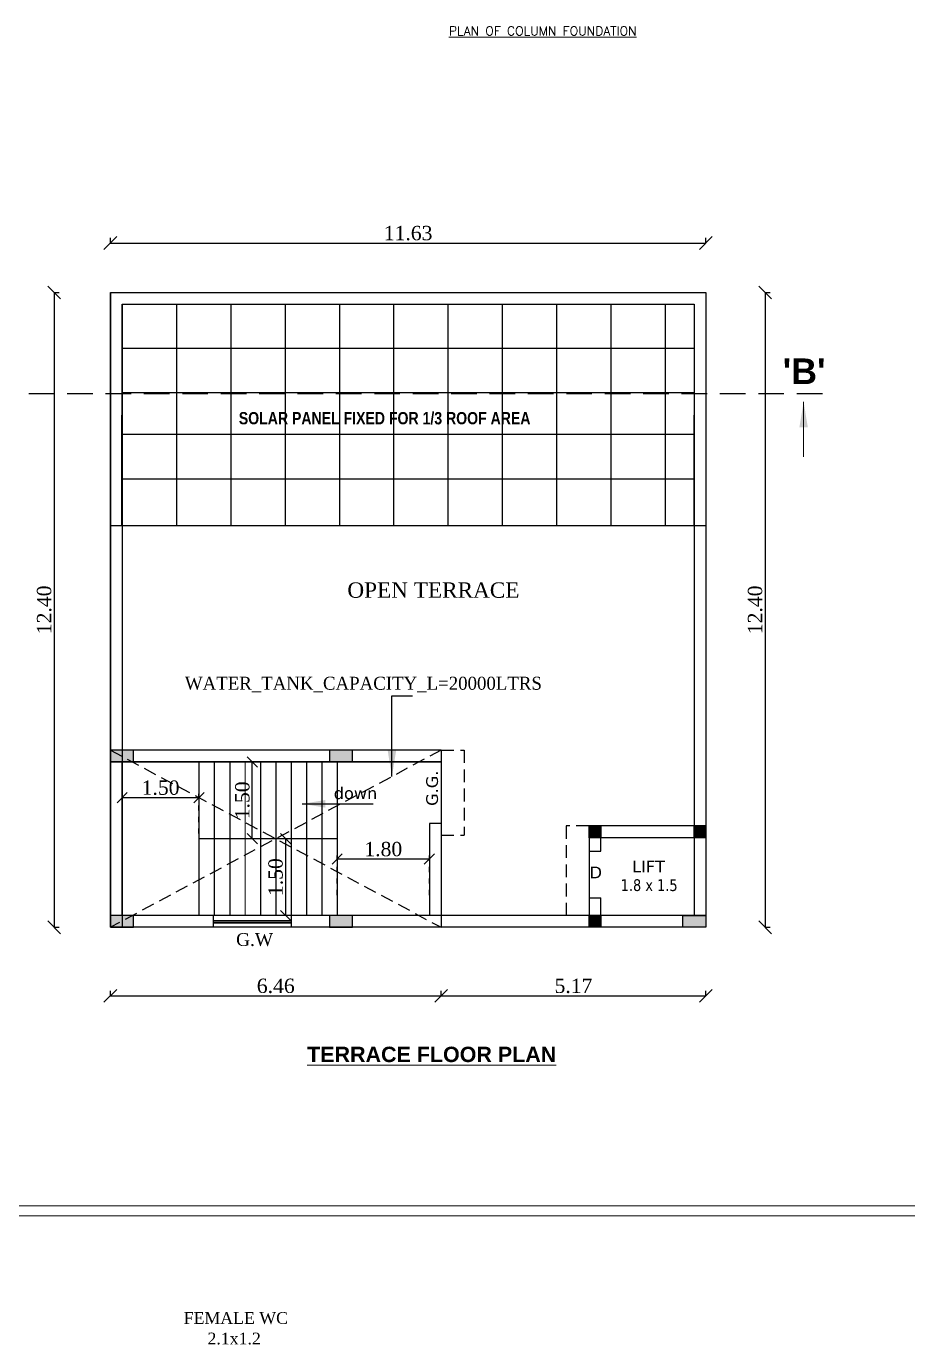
# Model space of a CAD drawing. Header units: metres. Extents: x 6014 to 6142, y -370 to -316.
# Drawn here: x 6043.34 to 6060.55, y -369.32 to -343.57 of the extents above; entities that cross this region are included whole.
import ezdxf

# ---------------------------------------------------------------- set-up
doc = ezdxf.new("R2010")
doc.units = ezdxf.units.M
doc.header["$MEASUREMENT"] = 0
doc.header["$PDMODE"] = 34
doc.linetypes.add('DOT2', pattern=[0.125, 0, -0.125])
doc.linetypes.add('HIDDEN', pattern=[0.375, 0.25, -0.125])
doc.layers.get('0').update_dxf_attribs({"lineweight": 18})
doc.layers.get('Defpoints').update_dxf_attribs({"lineweight": 18})
doc.layers.add('BLK_1_FLR_4_ROOF_AREA', color=54, linetype='Continuous', lineweight=18)
doc.layers.add('SOLAR_PANEL', color=3, linetype='Continuous')
doc.layers.add('WATER_TANK_CALCULATION', color=150, linetype='Continuous')
doc.styles.add('ED', font='romantic.ttf', dxfattribs={"width": 0.96})
doc.styles.add('R1', font='swisscb.ttf')
doc.styles.add('ROMAND', font='ROMAND.SHX')
doc.styles.add('ROMANS', font='verdana.ttf', dxfattribs={"width": 0.8})
doc.styles.add('ROMANTIC', font='arialbd.ttf')
doc.styles.get("Standard").update_dxf_attribs({"font": 'arial.ttf'})
doc.styles.add('style1', font='times.ttf')
doc.styles.add('TIMES', font='times.ttf')
doc.dimstyles.new('main dim', dxfattribs={"dimtxt": 0.15, "dimasz": 0.12, "dimexe": 0.1, "dimexo": 0.1, "dimgap": 0.05, "dimtad": 1, "dimzin": 3, "dimdsep": 46, "dimtxsty": 'style1', "dimblk": 'OBLIQUE', "dimcen": 0.125, "dimclrd": 8, "dimclre": 8, "dimclrt": 7, "dimadec": 0, "dimazin": 0, "dimtfac": 0.8, "dimtix": 1, "dimtofl": 0, "dimtmove": 2, "dimatfit": 0, "dimfxl": 0, "dimtolj": 1, "dimtzin": 0, "dimarcsym": 0})
doc.dimstyles.get("Standard").update_dxf_attribs({"dimtxt": 7.328125, "dimasz": 3, "dimexe": 3, "dimexo": 6, "dimgap": 1, "dimtad": 1, "dimdec": 1, "dimzin": 11, "dimlunit": 4, "dimtxsty": 'Standard', "dimcen": 2.5, "dimdle": 3, "dimclrd": 4, "dimclre": 8, "dimclrt": 1, "dimadec": 0, "dimazin": 0, "dimtfac": 0.5, "dimtdec": 1, "dimtix": 1, "dimtmove": 0, "dimatfit": 3, "dimfxl": 0, "dimlwd": 15, "dimarcsym": 0})

# ---------------------------------------------------------------- blocks, each defined once
blk = doc.blocks.new('_Oblique')
at = {"color": 0, "linetype": 'ByBlock', "lineweight": -2}
blk.add_line((-0.5, -0.5), (0.5, 0.5), dxfattribs=at)
blk = doc.blocks.new('*D304')
at = {"color": 8, "linetype": 'DOT2', "lineweight": -2}
for p, q in [((6043.878, -348.767), (6043.978, -348.767)), ((6043.878, -361.167), (6043.978, -361.167))]:
    blk.add_line(p, q, dxfattribs=at)
at = {"color": 8, "lineweight": -2}
blk.add_line((6043.878, -348.767), (6043.878, -361.167), dxfattribs=at)
at = {"layer": 'Defpoints', "color": 0, "lineweight": -2}
for p in [(6043.878, -348.767), (6043.878, -361.167), (6043.878, -361.167)]:
    blk.add_point(p, dxfattribs=at)
at = {"color": 8, "lineweight": -2, "xscale": 0.25, "yscale": 0.25, "zscale": 0.25}
for p, rotation in [((6043.878, -348.767), 90), ((6043.878, -361.167), 270)]:
    blk.add_blockref('_Oblique', p, dxfattribs=dict(at, rotation=rotation))
at = {"color": 7, "insert": (6043.686, -354.967), "char_height": 0.28, "attachment_point": 5, "rotation": 90, "style": 'style1'}
blk.add_mtext('\\A1;12.40', dxfattribs=at)
blk = doc.blocks.new('*D323')
at = {"color": 8, "linetype": 'DOT2', "lineweight": -2}
for p, q in [((6048.108, -357.937), (6047.65, -357.937)), ((6048.108, -359.437), (6047.65, -359.437))]:
    blk.add_line(p, q, dxfattribs=at)
at = {"color": 8, "lineweight": -2}
blk.add_line((6047.75, -359.437), (6047.75, -357.937), dxfattribs=at)
at = {"layer": 'Defpoints', "color": 0, "lineweight": -2}
for p in [(6047.75, -357.937), (6048.208, -357.937), (6048.208, -359.437)]:
    blk.add_point(p, dxfattribs=at)
at = {"color": 8, "lineweight": -2, "xscale": 0.2, "yscale": 0.2, "zscale": 0.2}
for p, rotation in [((6047.75, -357.937), 90), ((6047.75, -359.437), 270)]:
    blk.add_blockref('_Oblique', p, dxfattribs=dict(at, rotation=rotation))
at = {"color": 7, "insert": (6047.557, -358.687), "char_height": 0.28, "attachment_point": 5, "rotation": 90, "style": 'style1'}
blk.add_mtext('\\A1;1.50', dxfattribs=at)
blk = doc.blocks.new('*D324')
at = {"color": 8, "linetype": 'DOT2', "lineweight": -2}
for p, q in [((6048.408, -359.437), (6048.299, -359.437)), ((6048.408, -360.937), (6048.299, -360.937))]:
    blk.add_line(p, q, dxfattribs=at)
at = {"color": 8, "lineweight": -2}
blk.add_line((6048.399, -359.437), (6048.399, -360.937), dxfattribs=at)
at = {"layer": 'Defpoints', "color": 0, "lineweight": -2}
for p in [(6048.508, -359.437), (6048.399, -360.937), (6048.508, -360.937)]:
    blk.add_point(p, dxfattribs=at)
at = {"color": 8, "lineweight": -2, "xscale": 0.2, "yscale": 0.2, "zscale": 0.2}
for p, rotation in [((6048.399, -359.437), 90), ((6048.399, -360.937), 270)]:
    blk.add_blockref('_Oblique', p, dxfattribs=dict(at, rotation=rotation))
at = {"color": 7, "insert": (6048.206, -360.187), "char_height": 0.28, "attachment_point": 5, "rotation": 90, "style": 'style1'}
blk.add_mtext('\\A1;1.50', dxfattribs=at)
blk = doc.blocks.new('*D325')
at = {"color": 8, "linetype": 'DOT2', "lineweight": -2}
for p, q in [((6045.208, -359.337), (6045.208, -358.535)), ((6046.708, -359.337), (6046.708, -358.535))]:
    blk.add_line(p, q, dxfattribs=at)
at = {"color": 8, "lineweight": -2}
blk.add_line((6046.708, -358.635), (6045.208, -358.635), dxfattribs=at)
at = {"layer": 'Defpoints', "color": 0, "lineweight": -2}
for p in [(6045.208, -358.635), (6045.208, -359.437), (6046.708, -359.437)]:
    blk.add_point(p, dxfattribs=at)
at = {"color": 8, "lineweight": -2, "xscale": 0.2, "yscale": 0.2, "zscale": 0.2}
for p, rotation in [((6045.208, -358.635), 179.9999999999957), ((6046.708, -358.635), 359.9999999999956)]:
    blk.add_blockref('_Oblique', p, dxfattribs=dict(at, rotation=rotation))
at = {"color": 7, "insert": (6045.958, -358.442), "char_height": 0.28, "attachment_point": 5, "style": 'style1'}
blk.add_mtext('\\A1;1.50', dxfattribs=at)
blk = doc.blocks.new('*D328')
at = {"color": 8, "linetype": 'DOT2', "lineweight": -2}
for p, q in [((6049.408, -360.537), (6049.408, -359.735)), ((6051.208, -360.537), (6051.208, -359.735))]:
    blk.add_line(p, q, dxfattribs=at)
at = {"color": 8, "lineweight": -2}
blk.add_line((6051.208, -359.835), (6049.408, -359.835), dxfattribs=at)
at = {"layer": 'Defpoints', "color": 0, "lineweight": -2}
for p in [(6049.408, -359.835), (6049.408, -360.637), (6051.208, -360.637)]:
    blk.add_point(p, dxfattribs=at)
at = {"color": 8, "lineweight": -2, "xscale": 0.2, "yscale": 0.2, "zscale": 0.2}
for p, rotation in [((6049.408, -359.835), 179.9999999999982), ((6051.208, -359.835), 359.9999999999982)]:
    blk.add_blockref('_Oblique', p, dxfattribs=dict(at, rotation=rotation))
at = {"color": 7, "insert": (6050.308, -359.642), "char_height": 0.28, "attachment_point": 5, "style": 'style1'}
blk.add_mtext('\\A1;1.80', dxfattribs=at)
blk = doc.blocks.new('*D329')
at = {"color": 8, "linetype": 'DOT2', "lineweight": -2}
for p, q in [((6044.978, -347.802), (6044.978, -347.702)), ((6056.608, -347.802), (6056.608, -347.702))]:
    blk.add_line(p, q, dxfattribs=at)
at = {"color": 8, "lineweight": -2}
blk.add_line((6044.978, -347.802), (6056.608, -347.802), dxfattribs=at)
at = {"layer": 'Defpoints', "color": 0, "lineweight": -2}
for p in [(6044.978, -347.802), (6056.608, -347.802), (6056.608, -347.802)]:
    blk.add_point(p, dxfattribs=at)
at = {"color": 8, "lineweight": -2, "xscale": 0.25, "yscale": 0.25, "zscale": 0.25, "rotation": 180}
blk.add_blockref('_Oblique', (6044.978, -347.802), dxfattribs=at)
at = {"color": 8, "lineweight": -2, "xscale": 0.25, "yscale": 0.25, "zscale": 0.25}
blk.add_blockref('_Oblique', (6056.608, -347.802), dxfattribs=at)
at = {"color": 7, "insert": (6050.793, -347.61), "char_height": 0.28, "attachment_point": 5, "style": 'style1'}
blk.add_mtext('\\A1;11.63', dxfattribs=at)
blk = doc.blocks.new('*D330')
at = {"color": 8, "linetype": 'DOT2', "lineweight": -2}
for p, q in [((6057.765, -348.767), (6057.865, -348.767)), ((6057.765, -361.167), (6057.865, -361.167))]:
    blk.add_line(p, q, dxfattribs=at)
at = {"color": 8, "lineweight": -2}
blk.add_line((6057.765, -348.767), (6057.765, -361.167), dxfattribs=at)
at = {"layer": 'Defpoints', "color": 0, "lineweight": -2}
for p in [(6057.765, -348.767), (6057.765, -361.167), (6057.765, -361.167)]:
    blk.add_point(p, dxfattribs=at)
at = {"color": 8, "lineweight": -2, "xscale": 0.25, "yscale": 0.25, "zscale": 0.25}
for p, rotation in [((6057.765, -348.767), 90), ((6057.765, -361.167), 270)]:
    blk.add_blockref('_Oblique', p, dxfattribs=dict(at, rotation=rotation))
at = {"color": 7, "insert": (6057.572, -354.967), "char_height": 0.28, "attachment_point": 5, "rotation": 90, "style": 'style1'}
blk.add_mtext('\\A1;12.40', dxfattribs=at)
blk = doc.blocks.new('*D331')
at = {"color": 8, "linetype": 'DOT2', "lineweight": -2}
for p, q in [((6044.978, -362.505), (6044.978, -362.405)), ((6051.438, -362.505), (6051.438, -362.405))]:
    blk.add_line(p, q, dxfattribs=at)
at = {"color": 8, "lineweight": -2}
blk.add_line((6044.978, -362.505), (6051.438, -362.505), dxfattribs=at)
at = {"layer": 'Defpoints', "color": 0, "lineweight": -2}
for p in [(6044.978, -362.505), (6051.438, -362.505), (6051.438, -362.505)]:
    blk.add_point(p, dxfattribs=at)
at = {"color": 8, "lineweight": -2, "xscale": 0.25, "yscale": 0.25, "zscale": 0.25, "rotation": 180}
blk.add_blockref('_Oblique', (6044.978, -362.505), dxfattribs=at)
at = {"color": 8, "lineweight": -2, "xscale": 0.25, "yscale": 0.25, "zscale": 0.25}
blk.add_blockref('_Oblique', (6051.438, -362.505), dxfattribs=at)
at = {"color": 7, "insert": (6048.208, -362.312), "char_height": 0.28, "attachment_point": 5, "style": 'style1'}
blk.add_mtext('\\A1;6.46', dxfattribs=at)
blk = doc.blocks.new('*D332')
at = {"color": 8, "linetype": 'DOT2', "lineweight": -2}
for p, q in [((6051.438, -362.505), (6051.438, -362.405)), ((6056.608, -362.505), (6056.608, -362.405))]:
    blk.add_line(p, q, dxfattribs=at)
at = {"color": 8, "lineweight": -2}
blk.add_line((6051.438, -362.505), (6056.608, -362.505), dxfattribs=at)
at = {"layer": 'Defpoints', "color": 0, "lineweight": -2}
for p in [(6051.438, -362.505), (6056.608, -362.505), (6056.608, -362.505)]:
    blk.add_point(p, dxfattribs=at)
at = {"color": 8, "lineweight": -2, "xscale": 0.25, "yscale": 0.25, "zscale": 0.25, "rotation": 180}
blk.add_blockref('_Oblique', (6051.438, -362.505), dxfattribs=at)
at = {"color": 8, "lineweight": -2, "xscale": 0.25, "yscale": 0.25, "zscale": 0.25}
blk.add_blockref('_Oblique', (6056.608, -362.505), dxfattribs=at)
at = {"color": 7, "insert": (6054.023, -362.312), "char_height": 0.28, "attachment_point": 5, "style": 'style1'}
blk.add_mtext('\\A1;5.17', dxfattribs=at)

msp = doc.modelspace()

# ---------------------------------------------------------------- hatches: boundary and pattern name
at = {"lineweight": -2}
h = msp.add_hatch(color=256, dxfattribs=at)
h.dxf.hatch_style = 1
h.paths.add_polyline_path([(6044.978, -357.707), (6044.978, -357.937), (6045.428, -357.937), (6045.428, -357.707)])
h = msp.add_hatch(color=256, dxfattribs=at)
h.dxf.hatch_style = 1
h.paths.add_polyline_path([(6049.258, -357.707), (6049.258, -357.937), (6049.708, -357.937), (6049.708, -357.707)])
h = msp.add_hatch(color=256, dxfattribs=at)
h.dxf.hatch_style = 1
h.paths.add_polyline_path([(6054.558, -359.187), (6054.328, -359.187), (6054.328, -359.417), (6054.558, -359.417)])
h = msp.add_hatch(color=256, dxfattribs=at)
h.dxf.hatch_style = 1
h.paths.add_polyline_path([(6056.608, -359.187), (6056.378, -359.187), (6056.378, -359.417), (6056.608, -359.417)])
h = msp.add_hatch(color=256, dxfattribs=at)
h.dxf.hatch_style = 1
h.paths.add_polyline_path([(6044.978, -360.937), (6044.978, -361.167), (6045.428, -361.167), (6045.428, -360.937)])
h = msp.add_hatch(color=256, dxfattribs=at)
h.dxf.hatch_style = 1
h.paths.add_polyline_path([(6049.258, -360.937), (6049.258, -361.167), (6049.708, -361.167), (6049.708, -360.937)])
h = msp.add_hatch(color=256, dxfattribs=at)
h.dxf.hatch_style = 1
h.paths.add_polyline_path([(6054.558, -360.937), (6054.328, -360.937), (6054.328, -361.167), (6054.558, -361.167)])
h = msp.add_hatch(color=256, dxfattribs=at)
h.dxf.hatch_style = 1
h.paths.add_polyline_path([(6056.158, -360.937), (6056.158, -361.167), (6056.608, -361.167), (6056.608, -360.937)])

# ---------------------------------------------------------------- linework, layer by layer
for p, q in [((6044.978, -348.767), (6056.608, -348.767)), ((6044.978, -348.767), (6044.978, -361.167)), ((6056.608, -348.767), (6056.608, -361.167)), ((6045.208, -348.997), (6056.378, -348.997)), ((6045.208, -348.997), (6045.208, -361.167)), ((6056.378, -348.997), (6056.378, -355.907)), ((6056.607, -353.325), (6044.977, -353.325)), ((6056.378, -355.907), (6056.378, -360.937)), ((6051.438, -357.707), (6044.978, -357.707)), ((6051.438, -357.707), (6051.438, -361.167)), ((6051.438, -357.937), (6044.978, -357.937)), ((6046.708, -357.937), (6046.708, -360.937)), ((6047.008, -357.937), (6047.008, -360.937)), ((6047.308, -357.937), (6047.308, -360.937)), ((6047.908, -357.937), (6047.908, -360.937)), ((6048.208, -357.937), (6048.208, -360.937)), ((6048.508, -357.937), (6048.508, -360.937)), ((6048.808, -357.937), (6048.808, -360.937)), ((6049.108, -357.937), (6049.108, -360.937)), ((6049.408, -357.937), (6049.408, -360.937)), ((6051.208, -359.137), (6051.208, -360.937)), ((6051.438, -359.137), (6051.208, -359.137)), ((6056.608, -359.187), (6054.328, -359.187)), ((6056.608, -359.417), (6054.328, -359.417)), ((6054.328, -359.417), (6054.328, -361.052)), ((6054.558, -359.681), (6054.558, -359.417)), ((6056.608, -359.187), (6056.378, -359.187)), ((6049.408, -359.437), (6046.708, -359.437)), ((6054.328, -359.681), (6054.558, -359.681)), ((6054.328, -360.591), (6054.558, -360.591)), ((6054.558, -361.167), (6054.558, -360.591)), ((6051.208, -360.937), (6044.978, -360.937)), ((6046.988, -360.937), (6046.988, -361.167)), ((6048.508, -360.937), (6048.508, -361.167)), ((6056.378, -360.937), (6051.438, -360.937)), ((6056.608, -360.937), (6054.328, -360.937)), ((6056.608, -361.167), (6044.978, -361.167)), ((6048.508, -361.042), (6046.988, -361.042)), ((6048.508, -361.081), (6046.988, -361.081))]:
    msp.add_line(p, q, dxfattribs=at)
at = {"color": 253, "linetype": 'HIDDEN', "lineweight": -2, "ltscale": 2}
msp.add_line((6014.884, -350.743), (6059.002, -350.743), dxfattribs=at)
at = {"linetype": 'HIDDEN', "lineweight": -2}
for p, q in [((6051.438, -357.707), (6044.978, -361.167)), ((6044.978, -357.707), (6051.438, -361.167)), ((6051.438, -357.707), (6051.888, -357.707)), ((6051.888, -357.707), (6051.888, -359.367)), ((6051.438, -359.367), (6051.888, -359.367)), ((6053.878, -359.187), (6053.878, -360.937)), ((6054.328, -359.187), (6053.878, -359.187))]:
    msp.add_line(p, q, dxfattribs=at)
for p, q in [((6047.608, -357.937), (6047.608, -360.937)), ((6014.673, -366.604), (6095.703, -366.604)), ((6014.473, -366.804), (6095.903, -366.804))]:
    msp.add_line(p, q)
at = {"lineweight": -2}
for points in [[(6045.428, -357.707), (6044.978, -357.707), (6044.978, -357.937), (6045.428, -357.937)], [(6049.708, -357.707), (6049.258, -357.707), (6049.258, -357.937), (6049.708, -357.937)], [(6054.328, -359.187), (6054.558, -359.187), (6054.558, -359.417), (6054.328, -359.417)], [(6056.378, -359.187), (6056.608, -359.187), (6056.608, -359.417), (6056.378, -359.417)], [(6045.428, -360.937), (6044.978, -360.937), (6044.978, -361.167), (6045.428, -361.167)], [(6049.708, -360.937), (6049.258, -360.937), (6049.258, -361.167), (6049.708, -361.167)], [(6054.328, -360.937), (6054.558, -360.937), (6054.558, -361.167), (6054.328, -361.167)], [(6056.158, -360.937), (6056.608, -360.937), (6056.608, -361.167), (6056.158, -361.167)]]:
    msp.add_lwpolyline(points, close=True, dxfattribs=at)
for points in [[(6046.988, -361.042), (6048.508, -361.042)], [(6046.988, -361.081), (6048.508, -361.081)]]:
    msp.add_lwpolyline(points, dxfattribs=at)
at = {"layer": 'BLK_1_FLR_4_ROOF_AREA', "lineweight": -2}
msp.add_lwpolyline([(6044.978, -348.767), (6056.608, -348.767), (6056.608, -361.167), (6044.978, -361.167)], close=True, dxfattribs=at)
at = {"layer": 'SOLAR_PANEL', "color": 3}
for p, q in [((6046.269, -348.997), (6046.269, -353.325)), ((6047.329, -348.997), (6047.329, -353.325)), ((6048.389, -348.997), (6048.389, -353.325)), ((6049.45, -348.997), (6049.45, -353.325)), ((6050.51, -348.997), (6050.51, -353.325)), ((6051.571, -348.997), (6051.571, -353.325)), ((6052.631, -348.997), (6052.631, -353.325)), ((6053.691, -348.997), (6053.691, -353.325)), ((6054.752, -348.997), (6054.752, -353.325)), ((6055.812, -348.997), (6055.812, -353.325)), ((6045.208, -349.855), (6056.378, -349.855)), ((6045.208, -350.724), (6056.378, -350.724)), ((6045.208, -351.537), (6056.378, -351.537)), ((6045.208, -352.406), (6056.378, -352.406))]:
    msp.add_line(p, q, dxfattribs=at)
msp.add_lwpolyline([(6045.208, -348.997), (6056.378, -348.997), (6056.373, -353.325), (6045.203, -353.325)], close=True, dxfattribs=at)
at = {"layer": 'WATER_TANK_CALCULATION', "linetype": 'ByBlock'}
msp.add_lwpolyline([(6051.438, -360.937), (6045.208, -360.937), (6045.208, -357.937), (6051.438, -357.937)], close=True, dxfattribs=at)

# ---------------------------------------------------------------- texts
at = {"color": 3, "style": 'ROMAND'}
msp.add_text('%%UPLAN OF COLUMN FOUNDATION', height=0.17635, dxfattribs=at).set_placement((6051.59, -343.747))
at = {"color": 0, "linetype": 'Continuous', "style": 'ROMANTIC'}
msp.add_text("'B'", height=0.5, dxfattribs=at).set_placement((6058.109, -350.557))
for s, height, style, p in [('SOLAR PANEL FIXED FOR 1/3 ROOF AREA', 0.24, 'R1', (6047.486, -351.343)), ('down', 0.23, 'ROMANS', (6049.34, -358.662)), ('LIFT', 0.23, 'ROMANS', (6055.167, -360.096)), ('D', 0.23, 'ROMANS', (6054.337, -360.21))]:
    msp.add_text(s, height=height, dxfattribs=dict(style=style)).set_placement(p)
at = {"color": 0}
for s, height, style, p in [('OPEN TERRACE', 0.3, 'TIMES', (6049.607, -354.73)), ('G.W', 0.25, 'TIMES', (6047.433, -361.531)), ('%%UTERRACE FLOOR PLAN', 0.3, 'ROMANTIC', (6048.821, -363.799))]:
    msp.add_text(s, height=height, dxfattribs=dict(at, style=style)).set_placement(p)
at = {"style": 'ROMANS'}
msp.add_text('G.G.', height=0.23, rotation=90, dxfattribs=at).set_placement((6051.376, -358.795))
at = {"color": 7, "style": 'TIMES'}
for s, p in [('FEMALE WC', (6046.41, -368.913)), ('2.1x1.2', (6046.874, -369.313))]:
    msp.add_text(s, height=0.23, dxfattribs=at).set_placement(p)
at = {"insert": (6054.945, -360.228), "char_height": 0.23, "width": 4.16699, "attachment_point": 1, "style": 'ROMANS'}
msp.add_mtext('\\A1;1.8 x 1.5', dxfattribs=at)
at = {"layer": 'WATER_TANK_CALCULATION', "linetype": 'ByBlock', "insert": (6046.432, -356.273), "char_height": 0.25379, "attachment_point": 1, "style": 'ED'}
msp.add_mtext_dynamic_manual_height_columns('WATER_TANK_CAPACITY_L=20000LTRS', width=6.8667, gutter_width=1.269, heights=[0], dxfattribs=at)

# ---------------------------------------------------------------- dimensions: what is measured, and where the dimension line sits
for p1, p2, distance, override, picture, middle in [((6044.978, -347.802), (6056.608, -347.802), 0, {"dimtxt": 0.28, "dimasz": 0.25, "dimpost": '\\X'}, '*D329', (6050.793, -347.61)), ((6043.878, -348.767), (6043.878, -361.167), 0, {"dimtxt": 0.28, "dimasz": 0.25, "dimpost": '\\X'}, '*D304', (6043.686, -354.967)), ((6057.765, -348.767), (6057.765, -361.167), 0, {"dimtxt": 0.28, "dimasz": 0.25, "dimpost": '\\X'}, '*D330', (6057.572, -354.967)), ((6048.208, -359.437), (6048.208, -357.937), 0.458, {"dimtxt": 0.28, "dimasz": 0.2, "dimpost": '\\X'}, '*D323', (6047.557, -358.687)), ((6046.708, -359.437), (6045.208, -359.437), -0.801, {"dimtxt": 0.28, "dimasz": 0.2, "dimpost": '\\X'}, '*D325', (6045.958, -358.442)), ((6048.508, -359.437), (6048.508, -360.937), -0.109, {"dimtxt": 0.28, "dimasz": 0.2, "dimpost": '\\X'}, '*D324', (6048.206, -360.187)), ((6051.208, -360.637), (6049.408, -360.637), -0.801, {"dimtxt": 0.28, "dimasz": 0.2, "dimpost": '\\X'}, '*D328', (6050.308, -359.642)), ((6044.978, -362.505), (6051.438, -362.505), 0, {"dimtxt": 0.28, "dimasz": 0.25, "dimpost": '\\X'}, '*D331', (6048.208, -362.312)), ((6051.438, -362.505), (6056.608, -362.505), 0, {"dimtxt": 0.28, "dimasz": 0.25, "dimpost": '\\X'}, '*D332', (6054.023, -362.312))]:
    dim = msp.add_aligned_dim(p1=p1, p2=p2, distance=distance, dimstyle='main dim', override=override)
    dim.commit()
    dim.dimension.update_dxf_attribs({"geometry": picture, "text_midpoint": middle})

# ---------------------------------------------------------------- leaders
msp.add_leader([(6058.518, -350.902), (6058.518, -351.975)], dimstyle='Standard', override={"dimasz": 0.5, "dimgap": 0.09, "dimtad": 0})
at = {"lineweight": -2}
for points, override in [([(6050.477, -358.22), (6050.477, -356.648), (6050.878, -356.648)], {"dimasz": 0.5, "dimgap": 0.05, "dimtad": 0}), ([(6048.724, -358.755), (6050.108, -358.755)], {"dimasz": 0.45, "dimgap": 0.05, "dimtad": 0})]:
    msp.add_leader(points, dimstyle='main dim', override=override, dxfattribs=at)

doc.saveas('drawing.dxf')
